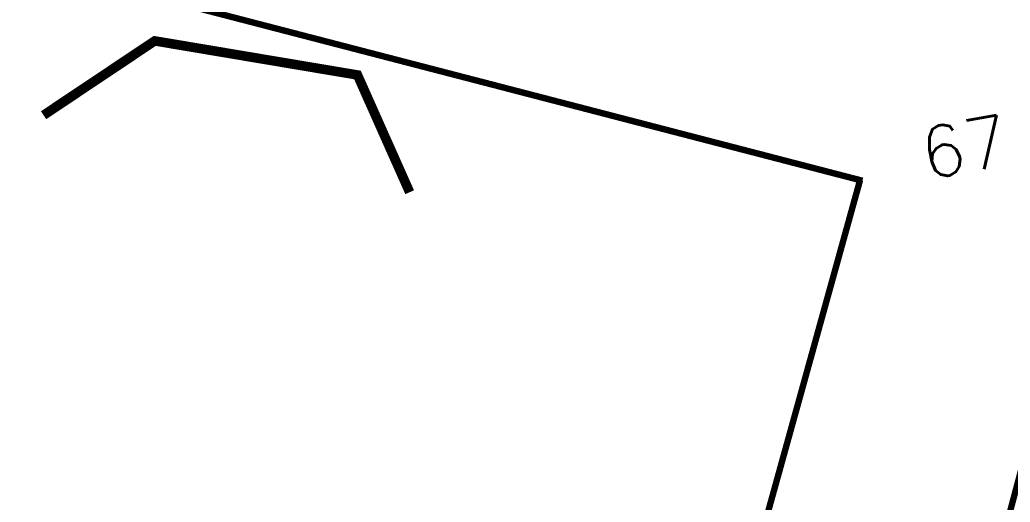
# Model space of a CAD drawing. Header units: inches. Extents: x 350994 to 353538, y 1581369 to 1583842.
# Drawn here: x 351407.5 to 351423.05, y 1583397.37 to 1583404.94 of the extents above; entities that cross this region are included whole.
import ezdxf
from ezdxf.enums import TextEntityAlignment as Align

# ---------------------------------------------------------------- set-up
doc = ezdxf.new("R2010")
doc.units = ezdxf.units.IN
doc.header["$MEASUREMENT"] = 0
doc.linetypes.add('1', pattern=[0])
doc.linetypes.add('ACAD_ISO02W100', pattern=[15, 12, -3])
for name, color, linetype in [('CULVERT', 255, '1'), ('LEVELS', 184, 'Continuous'), ("ROAD'S", 1, '1')]:
    doc.layers.add(name, color=color, linetype=linetype)
doc.styles.add('ROMANS', font='ROMANS.shx')

msp = doc.modelspace()

# ---------------------------------------------------------------- linework, layer by layer
at = {"layer": 'CULVERT', "color": 250, "lineweight": 5, "const_width": 0.15}
msp.add_lwpolyline([(351407.877, 1583403.444), (351409.622, 1583404.61), (351412.805, 1583404.075), (351413.624, 1583402.236)], dxfattribs=at)
at = {"layer": "ROAD'S", "linetype": 'ACAD_ISO02W100', "lineweight": 5, "ltscale": 0.2, "const_width": 0.1}
msp.add_lwpolyline([(351408.312, 1583405.639), (351420.733, 1583402.416)], dxfattribs=at)
at = {"layer": "ROAD'S", "lineweight": 5, "const_width": 0.1}
msp.add_lwpolyline([(351420.695, 1583402.426), (351404.096, 1583342.615), (351388.198, 1583288.588), (351370.227, 1583228.001), (351366.752, 1583221.866), (351361.472, 1583218.331)], dxfattribs=at)
msp.add_lwpolyline([(351411.935, 1583346.868), (351414.522, 1583345.681), (351483.08, 1583321.341), (351517.089, 1583309.894), (351589.218, 1583285.857), (351593.825, 1583286.369), (351610.496, 1583337.07), (351608.719, 1583338.561), (351606.603, 1583339.31), (351528, 1583365.739), (351449.988, 1583391.929), (351428.689, 1583399.389), (351425.433, 1583399.196), (351423.571, 1583399.178), (351410.233, 1583349.25)], close=True, dxfattribs=at)

# ---------------------------------------------------------------- texts
at = {"layer": 'LEVELS', "lineweight": 9, "style": 'ROMANS'}
msp.add_text('67.386', height=0.8, rotation=10.2158, dxfattribs=at).set_placement((351423.517, 1583403.16, -28.331), align=Align.MIDDLE_CENTER)

doc.saveas('drawing.dxf')
